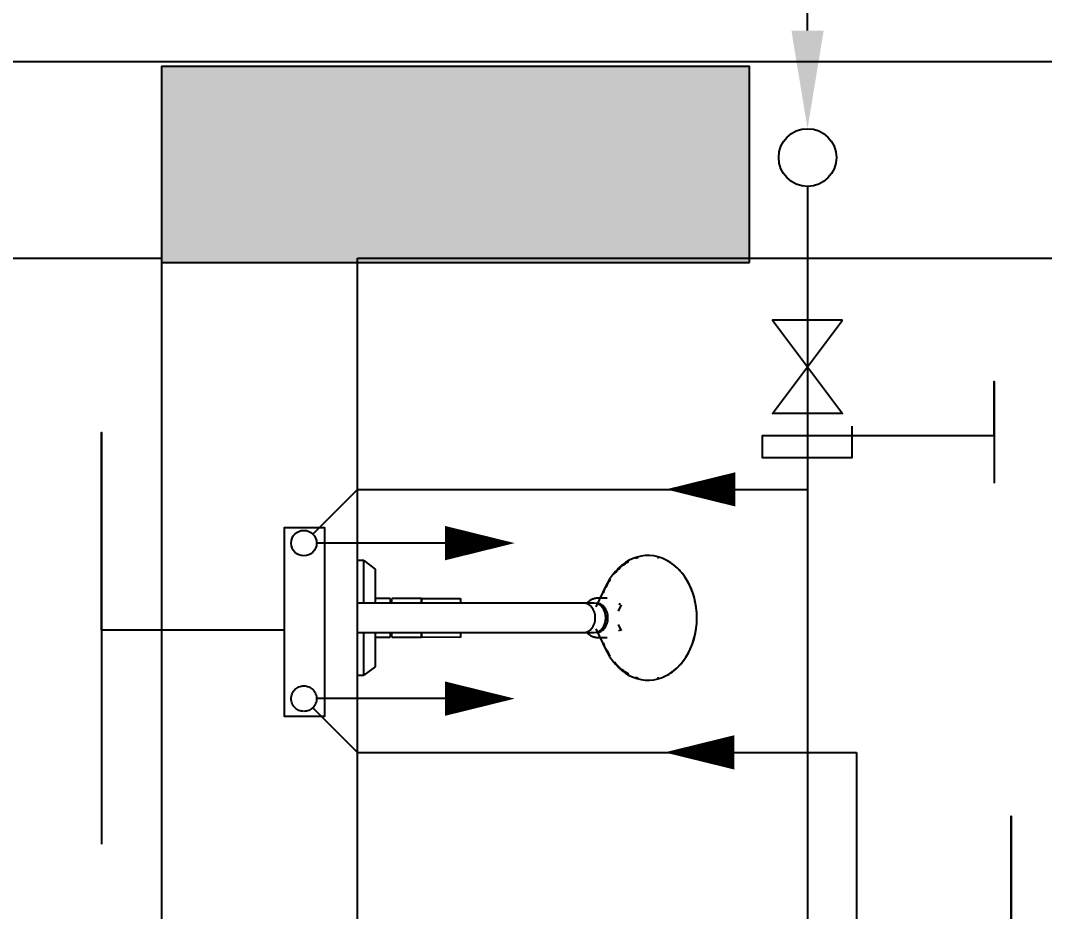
# Model space of a CAD drawing. Header units: metres. Extents: x -658 to -58, y -713 to -118.
# Drawn here: x -208.349 to -207.305, y -192.812 to -191.904 of the extents above; entities that cross this region are included whole.
import ezdxf
from ezdxf import colors
from ezdxf.entities.mleader import LeaderData, LeaderLine
from ezdxf.math import Vec2, Vec3

# ---------------------------------------------------------------- set-up
doc = ezdxf.new("R2010")
doc.units = ezdxf.units.M
doc.header["$LTSCALE"] = 100
doc.linetypes.add('DASHED', pattern=[0.75, 0.5, -0.25])
for name, color, linetype in [('cw', 4, 'Continuous'), ('hw', 1, 'Continuous'), ('plan', 8, 'Continuous'), ('VALVES', 3, 'Continuous'), ('WATER ARR', 114, 'Continuous'), ('WATER TEXT', 3, 'Continuous'), ('WATER-SUPPLY', 4, 'Continuous')]:
    doc.layers.add(name, color=color, linetype=linetype)
doc.styles.add('02-GROUND-FOR WORK$0$MZ', font='romans.shx', dxfattribs={"width": 0.8})

# ---------------------------------------------------------------- blocks, each defined once
blk = doc.blocks.new('SHOWER_MOXIE_BLUETOOTH_17280 - MOXIE-631698-الدور الاول')
for p, q in [((0.1118, 0.394), (0.1182, 0.3908)), ((0.1318, 0.3908), (0.1382, 0.394)), ((0.0917, 0.3788), (0.1139, 0.368)), ((0.105, 0.3797), (0.105, 0.37)), ((0.1361, 0.368), (0.1583, 0.3788)), ((0.145, 0.37), (0.145, 0.3797)), ((0.11, 0.3665), (0.11, 0.3558)), ((0.14, 0.3558), (0.14, 0.3665)), ((0.11, 0.2585), (0.11, 0.125)), ((0.14, 0.125), (0.14, 0.2585)), ((0.1052, 0.1902), (0.1052, 0.2302)), ((0.1052, 0.2302), (0.1099, 0.2302)), ((0.14, 0.2302), (0.1449, 0.2302)), ((0.1449, 0.2302), (0.1448, 0.1902)), ((0.1099, 0.1902), (0.1052, 0.1902)), ((0.1052, 0.1902), (0.1052, 0.1601)), ((0.1052, 0.1902), (0.1099, 0.1902)), ((0.1448, 0.1902), (0.1401, 0.1902)), ((0.1401, 0.1902), (0.1448, 0.1902)), ((0.1448, 0.1601), (0.1448, 0.1902)), ((0.11, 0.1601), (0.1052, 0.1601)), ((0.1052, 0.1582), (0.1052, 0.1432)), ((0.1052, 0.1582), (0.11, 0.1582)), ((0.108, 0.1602), (0.108, 0.1582)), ((0.1448, 0.1601), (0.1401, 0.1601)), ((0.1401, 0.1582), (0.1448, 0.1582)), ((0.142, 0.1582), (0.142, 0.1602)), ((0.1448, 0.1432), (0.1448, 0.1582)), ((0.0665, 0.1315), (0.0752, 0.1432)), ((0.0752, 0.1432), (0.1098, 0.1432)), ((0.1403, 0.1432), (0.1748, 0.1432)), ((0.1748, 0.1432), (0.1835, 0.1315)), ((0.0665, 0.1315), (0.0665, 0.125)), ((0.1099, 0.1315), (0.0665, 0.1315)), ((0.1835, 0.1315), (0.1402, 0.1315)), ((0.1835, 0.125), (0.1835, 0.1315)), ((0.125, 0.125), (0.11, 0.125)), ((0.14, 0.125), (0.125, 0.125))]:
    blk.add_line(p, q)
at = {"flags": 128}
for points in [[(0.125, 0.4712), (0.1225, 0.4712), (0.1199, 0.4711), (0.1174, 0.4709), (0.1149, 0.4706), (0.1124, 0.4703), (0.1099, 0.4698), (0.1075, 0.4693), (0.105, 0.4687), (0.1027, 0.468), (0.1003, 0.4673), (0.098, 0.4665), (0.0957, 0.4656), (0.0935, 0.4646), (0.0913, 0.4636), (0.0892, 0.4625), (0.0871, 0.4614), (0.0851, 0.4601), (0.0832, 0.4589), (0.0813, 0.4575), (0.0795, 0.4561), (0.0777, 0.4546), (0.0761, 0.4531), (0.0745, 0.4516), (0.073, 0.4499), (0.0716, 0.4483), (0.0702, 0.4466), (0.069, 0.4448), (0.0678, 0.443), (0.0668, 0.4412), (0.0666, 0.4409)], [(0.1834, 0.4409), (0.1823, 0.4428), (0.1812, 0.4446), (0.1799, 0.4463), (0.1786, 0.448), (0.1772, 0.4497), (0.1757, 0.4513), (0.1742, 0.4529), (0.1725, 0.4544), (0.1708, 0.4559), (0.169, 0.4573), (0.1671, 0.4587), (0.1652, 0.4599), (0.1632, 0.4612), (0.1611, 0.4624), (0.159, 0.4635), (0.1569, 0.4645), (0.1546, 0.4655), (0.1524, 0.4664), (0.1501, 0.4672), (0.1477, 0.4679), (0.1453, 0.4686), (0.1429, 0.4692), (0.1405, 0.4697), (0.138, 0.4702), (0.1355, 0.4706), (0.133, 0.4708), (0.1305, 0.4711), (0.1279, 0.4712), (0.1254, 0.4712), (0.125, 0.4712)], [(0.0801, 0.387), (0.0784, 0.3884), (0.0767, 0.3899), (0.0752, 0.3915), (0.0737, 0.3931), (0.0723, 0.3947), (0.071, 0.3964), (0.0698, 0.3981), (0.0687, 0.3998), (0.0676, 0.4016), (0.0675, 0.4019)], [(0.1825, 0.4019), (0.1815, 0.4001), (0.1804, 0.3984), (0.1792, 0.3966), (0.1779, 0.395), (0.1765, 0.3933), (0.1751, 0.3917), (0.1735, 0.3902), (0.1719, 0.3887), (0.1702, 0.3872)], [(0.0939, 0.3786), (0.0917, 0.3796), (0.0896, 0.3807), (0.0876, 0.3818), (0.0857, 0.383)], [(0.125, 0.3784), (0.1244, 0.3784), (0.1238, 0.3784), (0.1232, 0.3783), (0.1227, 0.3782), (0.1221, 0.3782), (0.1215, 0.3781), (0.1209, 0.3779), (0.1204, 0.3778), (0.1198, 0.3776), (0.1192, 0.3775), (0.1187, 0.3773), (0.1182, 0.3771), (0.1176, 0.3768), (0.1171, 0.3766), (0.1166, 0.3763), (0.1161, 0.3761), (0.1156, 0.3758), (0.1152, 0.3755), (0.1147, 0.3751), (0.1143, 0.3748), (0.1138, 0.3744), (0.1136, 0.3742)], [(0.1364, 0.3742), (0.136, 0.3746), (0.1356, 0.3749), (0.1351, 0.3753), (0.1347, 0.3756), (0.1342, 0.3759), (0.1337, 0.3762), (0.1332, 0.3764), (0.1327, 0.3767), (0.1322, 0.3769), (0.1316, 0.3772), (0.1311, 0.3774), (0.1305, 0.3775), (0.13, 0.3777), (0.1294, 0.3779), (0.1289, 0.378), (0.1283, 0.3781), (0.1277, 0.3782), (0.1271, 0.3783), (0.1265, 0.3783), (0.126, 0.3784), (0.1254, 0.3784), (0.125, 0.3784)], [(0.1642, 0.3829), (0.1627, 0.382), (0.1607, 0.3809), (0.1586, 0.3798), (0.1565, 0.3787)], [(0.105, 0.37), (0.105, 0.3693), (0.1051, 0.3686), (0.1052, 0.368), (0.1053, 0.3673), (0.1054, 0.3667), (0.1056, 0.366), (0.1058, 0.3654), (0.1061, 0.3647), (0.1064, 0.3641), (0.1067, 0.3635), (0.107, 0.3629), (0.1074, 0.3623), (0.1078, 0.3618), (0.1082, 0.3612), (0.1086, 0.3607), (0.1091, 0.3601), (0.1096, 0.3596), (0.1101, 0.3591)], [(0.1402, 0.3595), (0.1408, 0.36), (0.1412, 0.3605), (0.1417, 0.3611), (0.1421, 0.3616), (0.1425, 0.3622), (0.1429, 0.3628), (0.1433, 0.3633), (0.1436, 0.364), (0.1439, 0.3646), (0.1441, 0.3652), (0.1443, 0.3658), (0.1445, 0.3665), (0.1447, 0.3671), (0.1448, 0.3678), (0.1449, 0.3685), (0.145, 0.3691), (0.145, 0.3698), (0.145, 0.37)], [(0.11, 0.3558), (0.11, 0.3527), (0.11, 0.3494), (0.11, 0.346), (0.11, 0.3424), (0.11, 0.3387), (0.11, 0.3348), (0.11, 0.3309), (0.11, 0.3268), (0.11, 0.3226), (0.11, 0.3184), (0.11, 0.314), (0.11, 0.3095), (0.11, 0.305), (0.11, 0.3003), (0.11, 0.2956), (0.11, 0.2909), (0.11, 0.2861), (0.11, 0.2813), (0.11, 0.2764), (0.11, 0.2715), (0.11, 0.2665), (0.11, 0.2616), (0.11, 0.2585)], [(0.14, 0.2585), (0.14, 0.2634), (0.14, 0.2684), (0.14, 0.2733), (0.14, 0.2782), (0.14, 0.2831), (0.14, 0.2879), (0.14, 0.2927), (0.14, 0.2974), (0.14, 0.3021), (0.14, 0.3067), (0.14, 0.3112), (0.14, 0.3156), (0.14, 0.32), (0.14, 0.3242), (0.14, 0.3284), (0.14, 0.3324), (0.14, 0.3363), (0.14, 0.3401), (0.14, 0.3437), (0.14, 0.3473), (0.14, 0.3506), (0.14, 0.3539), (0.14, 0.3558)]]:
    blk.add_lwpolyline(points, dxfattribs=at)
for centre, major_axis, start_param, end_param in [((0.125, 0.4213), (-0.0635, 0), 4.712389, 7.442161), ((0.125, 0.4213), (0.0635, 0), 5.12421, 7.853982), ((0.125, 0.4213), (0.0626, 0), 2.917193, 2.941068), ((0.125, 0.4213), (0.0626, 0), 0.200525, 0.224399), ((0.125, 0.4213), (0.0626, 0), 3.342118, 3.403978), ((0.125, 0.4213), (0.0626, 0), 6.020799, 6.08266), ((0.125, 0.4213), (0.0395, 0), 4.322798, 4.381145), ((0.125, 0.4213), (0.0395, 0), 5.030399, 5.068141), ((0.125, 0.3687), (-0.015, 0), 4.712389, 6.283185), ((0.125, 0.3665), (-0.015, 0), 4.712389, 6.283185), ((0.125, 0.3687), (0.015, 0), 0, 1.570796), ((0.125, 0.3665), (0.015, 0), 0, 1.570796), ((0.125, 0.3558), (-0.015, 0), 4.712389, 6.283185), ((0.125, 0.3558), (0.015, 0), 0, 1.570796)]:
    blk.add_ellipse(centre, major_axis=major_axis, ratio=0.786454, start_param=start_param, end_param=end_param)
blk = doc.blocks.new('RWEFRWEFRWE')
h = blk.add_hatch(color=256)
h.dxf.hatch_style = 1
h.paths.add_polyline_path([(-207.6055, -174.2577), (-207.6055, -174.0577), (-208.2055, -174.0577), (-208.2055, -174.2577)])
blk.add_lwpolyline([(-207.6055, -174.2577), (-207.6055, -174.0577), (-208.2055, -174.0577), (-208.2055, -174.2577)], close=True)
blk = doc.blocks.new('A$Cb06f5615')
at = {"layer": 'plan'}
for p, q in [((-19.0035, 19.3095), (-20.2035, 19.3095)), ((-20.2035, 19.1095), (-20.0035, 19.1095)), ((-20.0035, 19.1095), (-20.0035, 16.6095)), ((-19.8035, 19.1095), (-19.0035, 19.1095)), ((-19.8035, 16.8095), (-19.8035, 19.1095))]:
    blk.add_line(p, q, dxfattribs=at)
blk.add_blockref('RWEFRWEFRWE', (188.202, 193.3627), dxfattribs=at)
at = {"layer": 'plan', "rotation": 270}
blk.add_blockref('SHOWER_MOXIE_BLUETOOTH_17280 - MOXIE-631698-الدور الاول', (-19.9285, 18.8677), dxfattribs=at)

msp = doc.modelspace()

# ---------------------------------------------------------------- linework, layer by layer
at = {"layer": 'cw', "linetype": 'Continuous'}
for p, q in [((-207.5464, -192.073), (-207.5464, -193.9055)), ((-207.9023, -192.4368), (-208.0472, -192.4368))]:
    msp.add_line(p, q, dxfattribs=at)
for centre, radius in [((-207.5464, -192.0436), 0.0294), ((-208.0602, -192.4368), 0.013)]:
    msp.add_circle(centre, radius, dxfattribs=at)
at = {"layer": 'hw', "linetype": 'DASHED', "ltscale": 0.1}
for p, q in [((-208.0054, -192.6502), (-208.051, -192.6046)), ((-207.897, -192.5954), (-208.0472, -192.5954)), ((-208.0054, -192.6502), (-207.4964, -192.6502)), ((-207.4964, -192.6502), (-207.4964, -194.1737))]:
    msp.add_line(p, q, dxfattribs=at)
msp.add_circle((-208.0602, -192.5954), 0.013, dxfattribs=at)
at = {"layer": 'VALVES', "color": 1}
msp.add_lwpolyline([(-207.5107, -192.2093), (-207.5821, -192.2093), (-207.5107, -192.3045), (-207.5821, -192.3045)], close=True, dxfattribs=at)
at = {"layer": 'WATER ARR', "elevation": 0}
for points in [[(-207.5013, -192.3177), (-207.5013, -192.3498), (-207.5922, -192.3498), (-207.5922, -192.3272), (-207.356, -192.3272), (-207.356, -192.272), (-207.356, -192.3757)], [(-207.4841, -192.8341), (-207.4841, -192.8663), (-207.575, -192.8663), (-207.575, -192.8437), (-207.3388, -192.8437), (-207.3388, -192.7153), (-207.3388, -192.9825)]]:
    msp.add_lwpolyline(points, dxfattribs=at)
at = {"layer": 'WATER ARR'}
msp.add_lwpolyline([(-208.08, -192.5254), (-208.08, -192.4209), (-208.039, -192.4209), (-208.039, -192.6137), (-208.08, -192.6137), (-208.08, -192.5254), (-208.2667, -192.5254), (-208.2667, -192.3241), (-208.2667, -192.7438)], dxfattribs=at)
for points in [[(-207.6909, -192.382, 0, 0.035, 0), (-207.6199, -192.382, 0.035, 0.035, 0)], [(-207.8451, -192.4368, 0, 0.035, 0), (-207.9161, -192.4368, 0.035, 0.035, 0)], [(-207.8451, -192.5954, 0, 0.035, 0), (-207.9161, -192.5954, 0.035, 0.035, 0)], [(-207.6922, -192.6502, 0, 0.035, 0), (-207.6211, -192.6502, 0.035, 0.035, 0)]]:
    msp.add_lwpolyline(points, format="xyseb", dxfattribs=at)
at = {"layer": 'WATER-SUPPLY', "ltscale": 15}
for q in [(-208.051, -192.4276), (-207.5464, -192.382)]:
    msp.add_line((-208.0054, -192.382), q, dxfattribs=at)

# ---------------------------------------------------------------- block references
at = {"layer": 'plan'}
msp.add_blockref('A$Cb06f5615', (-188.202, -211.2557), dxfattribs=at)

# ---------------------------------------------------------------- leaders
at = {"layer": 'WATER TEXT', "color": 3}
ml = msp.add_multileader_mtext('Standard', dxfattribs=at)
ml.set_content('∅32 CWP FA', color=3, style='02-GROUND-FOR WORK$0$MZ')
ml.set_leader_properties(color=1)
ml.build(insert=Vec2(0, 0))
ml.multileader.update_dxf_attribs({"text_left_attachment_type": 6, "text_right_attachment_type": 6, "dogleg_length": 100, "arrow_head_size": 0.1})
ctx = ml.context
ctx.base_point, ctx.char_height, ctx.arrow_head_size, ctx.landing_gap_size, ctx.plane_origin = Vec3(-207.4464, -191.5227), 0.2, 0.1, 0.00009, Vec3(-207.3869, -192.2692)
ctx.left_attachment, ctx.right_attachment = 6, 6
notes = []
notes.append((ctx, [(0, (1, 1, 0), (-207.5464, -191.5227), (1, 0), 0.1, [(0, [(-207.5464, -192.0142)], 0, [])])]))
ctx.mtext.insert, ctx.mtext.flow_direction = Vec3(-207.4463, -191.2827), 5
for ctx, leaders in notes:
    for number, flags, end, landing, length, lines in leaders:
        leader = LeaderData()
        leader.index, (leader.has_last_leader_line, leader.has_dogleg_vector, leader.attachment_direction) = number, flags
        leader.last_leader_point, leader.dogleg_vector, leader.dogleg_length = Vec3(end), Vec3(landing), length
        for number, points, colour, breaks in lines:
            line = LeaderLine()
            line.index, line.vertices, line.color, line.breaks = number, Vec3.list(points), colors.encode_raw_color(colour), breaks
            leader.lines.append(line)
        ctx.leaders.append(leader)

doc.saveas('drawing.dxf')
